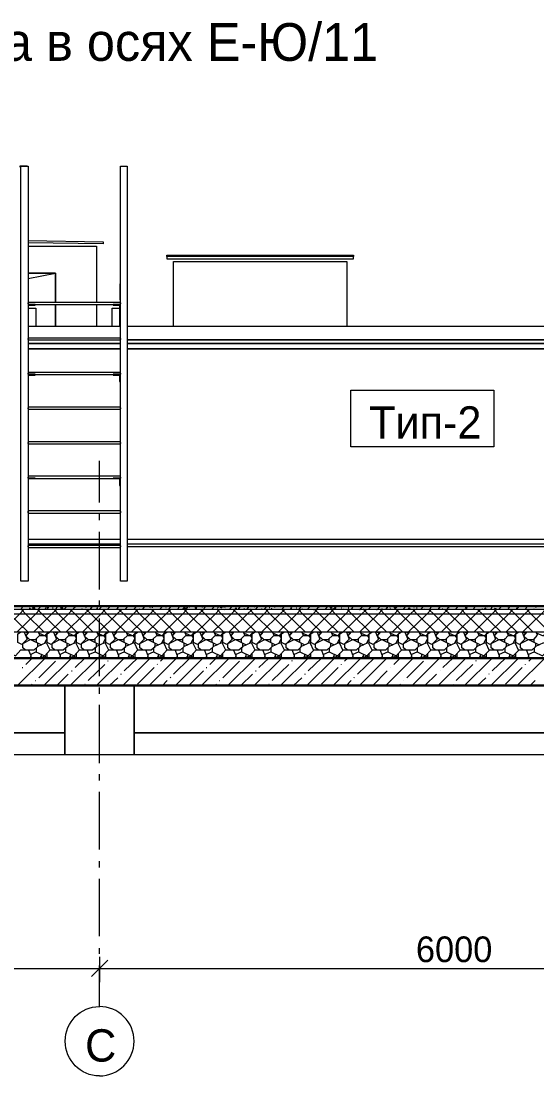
# Model space of a CAD drawing. Header units: millimetres. Extents: x 2294 to 908349, y -83289 to 219220.
# Drawn here: x 887839 to 892460, y 191945 to 201394 of the extents above; entities that cross this region are included whole.
import ezdxf

# ---------------------------------------------------------------- set-up
doc = ezdxf.new("R2010")
doc.units = ezdxf.units.MM
doc.layers.add('PDF _Геометрия', color=7, linetype='Continuous')
doc.layers.add('PDF _Текст', color=7, linetype='Continuous')

msp = doc.modelspace()

# ---------------------------------------------------------------- linework, layer by layer
at = {"layer": 'PDF _Геометрия', "lineweight": 9}
for points in [[(887893.4, 200093.9), (887827.8, 200093.9), (887827.8, 200089.5), (887836.6, 200089.5)], [(902971, 194821.8), (886249.7, 194821.8), (886096.7, 194511.4), (885786.3, 195132.2), (885628.9, 194821.8), (868588.5, 194821.8), (868588.5, 196990.1), (868278.2, 197147.5), (868898.9, 197453.5), (868588.5, 197610.8), (868588.5, 199779.1)], [(887902.2, 199429.4), (888575.4, 199416.3), (888575.4, 199398.8), (887902.2, 199407.6)], [(887902.2, 199377), (888404.9, 199377), (888514.2, 199377), (888514.2, 198874.2)], [(889143.7, 199285.2), (889143.7, 199263.3), (890818, 199263.3), (890818, 199285.2)], [(889143.7, 199276.4), (889143.7, 199263.3), (890818, 199263.3), (890818, 199276.4)], [(889204.9, 198660), (889204.9, 199241.4), (890647.5, 199241.4), (890756.8, 199241.4), (890756.8, 198660)], [(887902.2, 199088.4), (888147, 199136.5)], [(888728.4, 198874.2), (887902.2, 198874.2)], [(887902.2, 198861.1), (887902.2, 198865.5), (887902.2, 198869.9)], [(887902.2, 198856.7), (888728.4, 198856.7)], [(887906.5, 198660), (887906.5, 198821.8), (887972.1, 198821.8), (887972.1, 198660)], [(888514.2, 198856.7), (888514.2, 198660)], [(888654.1, 198660), (888654.1, 198821.8), (888719.6, 198821.8), (888719.6, 198660)], [(888728.4, 198869.9), (888728.4, 198865.5), (888728.4, 198861.1)], [(887902.2, 198660), (888728.4, 198660)], [(888789.6, 198660), (901427.8, 198660)], [(888789.6, 198542), (901427.8, 198542), (901427.8, 198660), (901427.8, 198542)], [(888728.4, 198555.1), (887902.2, 198555.1)], [(887902.2, 198542), (887902.2, 198546.4), (887902.2, 198550.7)], [(887902.2, 198537.6), (888728.4, 198537.6)], [(888728.4, 198550.7), (888728.4, 198546.4), (888728.4, 198542)], [(889204.9, 198537.6), (888789.6, 198537.6), (901344.8, 198537.6), (901344.8, 198507), (888789.6, 198507), (901344.8, 198507), (901344.8, 198458.9), (888789.6, 198458.9), (901366.6, 198458.9), (901366.6, 196854.6), (901366.6, 196806.5)], [(890756.8, 198537.6), (900759, 198537.6)], [(888728.4, 198244.7), (887902.2, 198244.7)], [(887902.2, 198231.6), (887902.2, 198236), (887902.2, 198240.3)], [(888728.4, 198240.3), (888728.4, 198236), (888728.4, 198231.6)], [(887963.4, 198227.2), (888662.8, 198227.2)], [(888728.4, 197934.3), (887902.2, 197934.3)], [(887902.2, 197921.2), (887902.2, 197925.6), (887902.2, 197930)], [(887902.2, 197916.9), (888728.4, 197916.9)], [(888728.4, 197930), (888728.4, 197925.6), (888728.4, 197921.2)], [(888728.4, 197624), (887902.2, 197624)], [(887902.2, 197610.8), (887902.2, 197615.2), (887902.2, 197619.6)], [(887902.2, 197606.5), (888728.4, 197606.5)], [(888728.4, 197619.6), (888728.4, 197615.2), (888728.4, 197610.8)], [(888540.4, 197081.9), (888540.4, 197453.5)], [(888728.4, 197317.9), (887902.2, 197317.9)], [(887902.2, 197300.5), (887902.2, 197304.8), (887902.2, 197309.2)], [(887963.4, 197296.1), (888662.8, 197296.1)], [(888728.4, 197309.2), (888728.4, 197304.8), (888728.4, 197300.5)], [(888728.4, 197007.6), (887902.2, 197007.6)], [(887902.2, 196990.1), (887902.2, 196994.4), (887902.2, 196998.8), (887902.2, 197003.2)], [(888728.4, 197003.2), (888728.4, 196998.8), (888728.4, 196994.4), (888728.4, 196990.1)], [(887902.2, 196985.7), (888728.4, 196985.7)], [(888540.4, 196924.5), (888540.4, 196977)], [(888540.4, 196303.7), (888540.4, 196819.6)], [(887902.2, 196754), (888728.4, 196754)], [(888789.6, 196754), (900741.5, 196754), (900741.5, 196723.4)], [(887902.2, 196710.3), (888728.4, 196710.3)], [(888728.4, 196697.2), (887902.2, 196697.2)], [(887902.2, 196684.1), (887902.2, 196688.4), (887902.2, 196692.8)], [(887902.2, 196679.7), (888728.4, 196679.7)], [(888728.4, 196692.8), (888728.4, 196688.4), (888728.4, 196684.1)], [(888789.6, 196710.3), (900741.5, 196710.3)], [(888789.6, 196688.4), (900741.5, 196688.4)], [(888540.4, 196146.4), (888540.4, 196203.2)], [(888540.4, 195525.6), (888540.4, 196041.4)], [(888230, 195442.5), (888230, 194821.8), (888230, 195018.5), (885843.2, 195018.5), (888230, 195018.5), (888230, 195442.5), (883893.4, 195442.5), (883893.4, 194821.8)], [(888540.4, 195368.2), (888540.4, 195425.1)], [(888540.4, 194747.5), (888540.4, 195267.7)], [(888540.4, 194590.1), (888540.4, 194646.9)], [(888540.4, 193973.7), (888540.4, 194489.5)], [(888540.4, 193811.9), (888540.4, 193868.8)], [(888540.4, 193195.6), (888540.4, 193711.4)], [(888540.4, 193038.2), (888540.4, 193090.6)], [(882415.8, 192981.3), (882345.9, 192907), (888540.4, 192907), (888470.5, 192837.1)], [(888540.4, 193011.9), (888540.4, 192907), (888540.4, 192784.6)], [(888614.7, 192981.3), (888540.4, 192907), (894739.3, 192907), (894665, 192837.1)], [(888540.4, 192561.7), (888540.4, 192933.3)]]:
    msp.add_lwpolyline(points, dxfattribs=at)
for points in [[(887902.2, 196378.1), (887836.6, 196378.1), (887836.6, 200093.9), (887902.2, 200093.9)], [(888789.6, 196378.1), (888728.4, 196378.1), (888728.4, 200093.9), (888789.6, 200093.9)], [(890818, 199285.2), (889143.7, 199285.2), (889143.7, 199298.3), (890818, 199298.3)], [(888147, 199136.5), (887902.2, 199136.5), (888147, 199136.5), (888147, 198874.2)], [(888724, 199040.3), (888724, 198896.1), (888728.4, 198896.1), (888728.4, 199040.3)], [(887902.2, 198856.7), (887902.2, 198791.2), (887906.5, 198791.2), (887906.5, 198848), (887963.4, 198848), (887963.4, 198856.7)], [(888147, 198660), (888147, 198856.7)], [(888728.4, 198856.7), (888662.8, 198856.7), (888662.8, 198848), (888719.6, 198848), (888719.6, 198791.2), (888728.4, 198791.2)], [(887902.2, 198507), (888728.4, 198507)], [(887902.2, 198458.9), (888728.4, 198458.9)], [(887902.2, 198231.6), (887902.2, 198166), (887906.5, 198166), (887906.5, 198222.9), (887963.4, 198222.9), (887963.4, 198231.6)], [(888728.4, 198231.6), (888662.8, 198231.6), (888662.8, 198222.9), (888719.6, 198222.9), (888719.6, 198166), (888728.4, 198166)], [(890791.8, 198087.3), (892072.6, 198087.3), (892072.6, 197580.2), (890791.8, 197580.2)], [(887902.2, 197300.5), (887902.2, 197234.9), (887906.5, 197234.9), (887906.5, 197296.1), (887963.4, 197296.1), (887963.4, 197300.5)], [(888728.4, 197300.5), (888662.8, 197300.5), (888662.8, 197296.1), (888719.6, 197296.1), (888719.6, 197234.9), (888728.4, 197234.9)], [(882459.6, 195687.3), (900759, 195687.3), (900759, 196045.8), (900759, 196211.9), (900759, 196251.3), (900759, 196277.5), (900759, 196281.9), (894774.3, 196181.3), (893213.6, 196155.1), (882459.6, 196155.1), (882459.6, 196150.7), (882459.6, 196124.5), (882459.6, 196080.8), (882459.6, 195919)], [(894428.9, 195018.5), (894428.9, 195442.5), (894428.9, 194821.8), (894428.9, 195018.5), (888850.8, 195018.5), (888850.8, 194821.8), (888850.8, 195442.5), (888850.8, 195018.5)]]:
    msp.add_lwpolyline(points, close=True, dxfattribs=at)
at = {"layer": 'PDF _Геометрия', "lineweight": 20}
msp.add_lwpolyline([(894774.3, 196177), (900759, 196277.5), (894774.3, 196177), (893213.6, 196150.7), (882459.6, 196150.7), (893213.6, 196150.7)], close=True, dxfattribs=at)
for points in [[(900759, 196251.3), (894774.3, 196150.7), (893213.6, 196124.5), (882459.6, 196124.5)], [(900759, 196211.9), (894778.6, 196111.4), (893209.3, 196080.8), (882459.6, 196080.8)], [(900759, 196045.8), (894778.6, 195945.3), (893200.5, 195919), (882459.6, 195919)]]:
    msp.add_lwpolyline(points, dxfattribs=at)
at = {"layer": 'PDF _Геометрия', "color": 250, "lineweight": 9, "true_color": 0x1d1d1d}
for points in [[(887657.4, 195919), (887823.5, 196080.8), (887862.8, 196124.5)], [(887884.7, 195919), (887897.8, 195910.3), (887902.2, 195919), (887736, 196080.8), (887692.3, 196124.5)], [(887801.6, 195919), (887967.7, 196080.8), (888007.1, 196124.5)], [(887832.2, 196124.5), (887858.4, 196150.7)], [(888046.4, 195919), (887880.3, 196080.8), (887841, 196124.5)], [(887910.9, 196124.5), (887924, 196137.6)], [(887950.3, 196137.6), (887954.6, 196137.6)], [(887950.3, 195919), (888112, 196080.8), (888155.7, 196124.5)], [(888195.1, 195919), (888028.9, 196080.8), (887985.2, 196124.5)], [(887989.6, 196124.5), (888015.8, 196150.7)], [(888055.2, 196133.2), (888059.5, 196137.6)], [(888068.3, 196124.5), (888090.1, 196150.7)], [(888129.5, 195919), (888155.7, 195857.8), (888107.6, 195809.8), (888072.7, 195827.2), (888072.7, 195905.9), (888094.5, 195919), (888260.6, 196080.8), (888300, 196124.5), (888326.2, 196150.7)], [(888072.7, 196133.2), (888077, 196133.2)], [(888120.7, 196137.6), (888125.1, 196137.6)], [(888339.3, 195919), (888173.2, 196080.8), (888133.9, 196124.5)], [(888142.6, 196124.5), (888168.8, 196150.7)], [(888151.3, 196146.4), (888151.3, 196150.7)], [(888190.7, 196146.4), (888195.1, 196146.4)], [(888208.2, 196133.2), (888212.5, 196133.2)], [(888221.3, 196124.5), (888247.5, 196150.7)], [(888221.3, 196150.7), (888225.7, 196146.4)], [(888238.8, 195919), (888404.9, 196080.8), (888448.6, 196124.5)], [(888483.6, 195919), (888321.8, 196080.8), (888278.1, 196124.5)], [(888321.8, 196146.4), (888321.8, 196142)], [(888334.9, 196124.5), (888339.3, 196128.9), (888339.3, 196124.5)], [(888383, 196128.9), (888387.4, 196133.2)], [(888387.4, 195919), (888553.5, 196080.8), (888592.9, 196124.5)], [(888400.5, 196146.4), (888404.9, 196150.7)], [(888418, 196142), (888422.4, 196137.6)], [(888632.2, 195919), (888466.1, 196080.8), (888422.4, 196124.5)], [(888431.1, 196124.5), (888431.1, 196124.5)], [(888453, 196124.5), (888466.1, 196128.9), (888461.7, 196124.5)], [(888453, 196124.5), (888453, 196124.5)], [(888457.4, 196124.5), (888479.2, 196150.7)], [(888518.6, 196137.6), (888518.6, 196133.2)], [(888522.9, 196137.6), (888527.3, 196137.6)], [(888531.7, 195919), (888697.8, 196080.8), (888741.5, 196124.5)], [(888536, 196124.5), (888557.9, 196146.4)], [(888536, 196128.9), (888536, 196128.9)], [(888776.5, 195919), (888610.4, 196080.8), (888571, 196124.5)], [(888601.6, 196124.5), (888601.6, 196124.5)], [(888606, 196137.6), (888606, 196137.6)], [(888610.4, 196124.5), (888636.6, 196150.7)], [(888614.7, 196133.2), (888619.1, 196128.9)], [(888680.3, 195919), (888842.1, 196080.8), (888885.8, 196124.5)], [(888689, 196124.5), (888715.3, 196150.7)], [(888706.5, 196142), (888710.9, 196142)], [(888710.9, 196128.9), (888715.3, 196124.5), (888759, 196080.8), (888925.1, 195919)], [(888767.7, 196124.5), (888794, 196150.7)], [(888811.5, 196124.5), (888811.5, 196124.5)], [(888824.6, 195919), (888990.7, 196080.8), (889030, 196124.5)], [(888846.4, 196124.5), (888872.7, 196150.7)], [(889069.4, 195919), (888903.3, 196080.8), (888863.9, 196124.5)], [(888898.9, 196128.9), (888903.3, 196128.9)], [(888925.1, 196124.5), (888947, 196150.7)], [(888968.8, 195919), (889134.9, 196080.8), (889178.7, 196124.5)], [(888990.7, 196137.6), (888995.1, 196142)], [(889003.8, 196124.5), (889003.8, 196124.5)], [(889196.1, 195919), (889209.3, 195910.3), (889213.6, 195919), (889051.9, 196080.8), (889008.2, 196124.5)], [(889016.9, 196137.6), (889016.9, 196142)], [(889016.9, 196124.5), (889021.3, 196124.5)], [(889078.1, 196124.5), (889104.3, 196150.7)], [(889117.5, 195919), (889283.6, 196080.8), (889322.9, 196124.5)], [(889134.9, 196142), (889139.3, 196142)], [(889143.7, 196150.7), (889143.7, 196150.7)], [(889143.7, 196150.7), (889143.7, 196150.7)], [(889362.3, 195919), (889196.1, 196080.8), (889156.8, 196124.5), (889183, 196150.7)], [(889183, 196146.4), (889183, 196146.4)], [(889239.9, 196124.5), (889235.5, 196124.5), (889261.7, 196150.7)], [(889261.7, 195919), (889427.8, 196080.8), (889471.6, 196124.5)], [(889506.5, 195919), (889340.4, 196080.8), (889301.1, 196124.5)], [(889314.2, 196124.5), (889336, 196150.7)], [(889344.8, 196146.4), (889344.8, 196142)], [(889366.6, 196128.9), (889366.6, 196128.9)], [(889392.9, 196124.5), (889414.7, 196150.7)], [(889410.4, 195919), (889576.5, 196080.8), (889615.8, 196124.5)], [(889480.3, 195919), (889454.1, 195888.4), (889489, 195853.5), (889541.5, 195853.5), (889580.8, 195892.8), (889567.7, 195919), (889567.7, 195914.7), (889628.9, 195888.4), (889655.2, 195919), (889489, 196080.8), (889445.3, 196124.5)], [(889462.8, 196142), (889462.8, 196146.4)], [(889475.9, 196133.2), (889493.4, 196150.7)], [(889545.9, 196124.5), (889572.1, 196150.7)], [(889550.2, 196128.9), (889554.6, 196128.9)], [(889554.6, 195919), (889720.7, 196080.8), (889760.1, 196124.5)], [(889594, 196133.2), (889598.3, 196133.2)], [(889799.4, 195919), (889633.3, 196080.8), (889594, 196124.5)], [(889602.7, 196142), (889602.7, 196137.6)], [(889633.3, 196150.7), (889633.3, 196137.6), (889624.6, 196142), (889628.9, 196150.7)], [(889624.6, 196124.5), (889633.3, 196133.2)], [(889646.4, 196146.4), (889650.8, 196146.4)], [(889663.9, 196142), (889668.3, 196146.4)], [(889663.9, 196124.5), (889677, 196128.9), (889672.7, 196124.5)], [(889663.9, 196124.5), (889663.9, 196124.5)], [(889698.9, 195919), (889865, 196080.8), (889908.7, 196124.5)], [(889703.3, 196124.5), (889729.5, 196150.7)], [(889943.7, 195919), (889781.9, 196080.8), (889738.2, 196124.5)], [(889781.9, 196124.5), (889803.8, 196150.7)], [(889834.4, 196133.2), (889838.8, 196133.2)], [(889847.5, 195919), (890013.6, 196080.8), (890053, 196124.5)], [(889860.6, 196124.5), (889882.5, 196150.7)], [(890004.9, 195919), (889978.7, 195888.4), (890013.6, 195853.5), (890066.1, 195853.5), (890105.4, 195892.8), (890092.3, 195919), (889926.2, 196080.8), (889886.9, 196124.5)], [(889891.2, 196124.5), (889895.6, 196128.9), (889895.6, 196124.5)], [(889926.2, 196146.4), (889930.6, 196146.4)], [(889934.9, 196124.5), (889961.2, 196150.7)], [(889965.5, 196146.4), (889965.5, 196146.4)], [(889991.8, 196133.2), (889996.1, 196128.9)], [(889991.8, 195919), (890157.9, 196080.8), (890201.6, 196124.5)], [(890013.6, 196124.5), (890039.9, 196150.7)], [(890236.6, 195919), (890070.5, 196080.8), (890031.1, 196124.5)], [(890061.7, 196142), (890066.1, 196142)], [(890079.2, 196133.2), (890083.6, 196133.2)], [(890092.3, 196124.5), (890096.7, 196128.9)], [(890101.1, 196150.7), (890101.1, 196146.4)], [(890109.8, 196142), (890118.6, 196150.7)], [(890140.4, 195919), (890306.5, 196080.8), (890345.9, 196124.5)], [(890162.3, 196137.6), (890162.3, 196137.6)], [(890171, 196124.5), (890197.2, 196150.7)], [(890385.2, 195919), (890219.1, 196080.8), (890175.4, 196124.5)], [(890197.2, 196146.4), (890197.2, 196146.4)], [(890249.7, 196124.5), (890262.8, 196142)], [(890258.4, 196133.2), (890262.8, 196133.2)], [(890284.7, 195919), (890450.8, 196080.8), (890490.1, 196124.5)], [(890302.2, 196137.6), (890306.5, 196137.6)], [(890350.2, 196150.7), (890324, 196124.5), (890363.4, 196080.8), (890529.5, 195919), (890503.3, 195888.4), (890538.2, 195853.5), (890590.7, 195853.5), (890630, 195892.8), (890616.9, 195919), (890616.9, 195914.7), (890678.1, 195888.4), (890704.3, 195919)], [(890354.6, 196128.9), (890359, 196128.9)], [(890398.3, 196150.7), (890398.3, 196150.7)], [(890402.7, 196124.5), (890428.9, 196150.7)], [(890433.3, 195919), (890595.1, 196080.8), (890638.8, 196124.5), (890660.6, 196150.7)], [(890455.2, 196124.5), (890459.5, 196124.5)], [(890678.1, 195919), (890512, 196080.8), (890468.3, 196124.5)], [(890481.4, 196124.5), (890507.6, 196150.7)], [(890512, 196146.4), (890516.4, 196146.4)], [(890560.1, 196124.5), (890586.3, 196150.7)], [(890577.6, 195919), (890743.7, 196080.8), (890783, 196124.5)], [(890612.5, 196142), (890616.9, 196142)], [(890612.5, 196137.6), (890612.5, 196137.6)], [(890822.4, 195919), (890656.3, 196080.8), (890616.9, 196124.5)], [(890625.7, 196133.2), (890630, 196128.9)], [(890656.3, 196142), (890660.6, 196142)], [(890678.1, 196124.5), (890682.5, 196128.9)], [(890708.7, 196137.6), (890713.1, 196137.6)], [(890721.8, 195919), (890887.9, 196080.8), (890931.7, 196124.5)], [(890726.2, 196133.2), (890726.2, 196133.2)], [(890739.3, 196146.4), (890739.3, 196150.7)], [(890791.8, 195919), (890765.5, 195888.4), (890800.5, 195853.5), (890853, 195853.5), (890892.3, 195892.8), (890879.2, 195919), (890879.2, 195914.7), (890940.4, 195888.4), (890971, 195919), (890966.6, 195919), (890800.5, 196080.8), (890761.2, 196124.5)], [(890769.9, 196137.6), (890774.3, 196137.6)], [(890791.8, 196124.5), (890818, 196150.7)], [(890809.3, 196133.2), (890809.3, 196133.2)], [(890883.6, 196124.5), (890883.6, 196128.9), (890870.5, 196124.5), (890896.7, 196146.4)], [(890870.5, 196124.5), (890874.8, 196124.5)], [(890870.5, 195919), (891036.6, 196080.8), (891075.9, 196124.5)], [(890883.6, 196128.9), (890887.9, 196128.9)], [(890905.4, 196128.9), (890909.8, 196128.9)], [(891115.3, 195919), (890949.2, 196080.8), (890905.4, 196124.5)], [(890949.2, 196124.5), (890975.4, 196150.7)], [(891220.2, 196124.5), (891180.8, 196080.8), (891014.7, 195919), (891041, 195857.8), (890992.9, 195809.8), (890957.9, 195827.2), (890957.9, 195905.9), (890979.8, 195919)], [(890992.9, 196146.4), (890992.9, 196146.4)], [(891006, 196124.5), (891006, 196124.5)], [(891023.5, 196124.5), (891027.8, 196124.5), (891054.1, 196150.7)], [(891259.5, 195919), (891093.4, 196080.8), (891054.1, 196124.5)], [(891071.6, 196128.9), (891075.9, 196133.2)], [(891106.5, 196124.5), (891128.4, 196150.7)], [(891141.5, 196142), (891145.9, 196142)], [(891145.9, 196128.9), (891150.2, 196128.9)], [(891163.4, 195919), (891325.1, 196080.8), (891368.8, 196124.5)], [(891185.2, 196128.9), (891207.1, 196150.7)], [(891408.2, 195919), (891242, 196080.8), (891198.3, 196124.5)], [(891242, 196142), (891242, 196142)], [(891259.5, 196124.5), (891285.8, 196150.7)], [(891307.6, 195919), (891473.7, 196080.8), (891513.1, 196124.5)], [(891338.2, 196124.5), (891342.6, 196128.9)], [(891552.4, 195919), (891386.3, 196080.8), (891347, 196124.5)], [(891355.7, 196142), (891360.1, 196142)], [(891381.9, 196137.6), (891386.3, 196137.6)], [(891416.9, 196124.5), (891443.1, 196150.7)], [(891447.5, 196124.5), (891451.9, 196128.9), (891451.9, 196124.5)], [(891451.9, 195919), (891618, 196080.8), (891661.7, 196124.5)], [(891696.7, 195919), (891534.9, 196080.8), (891491.2, 196124.5)], [(891495.6, 196124.5), (891517.5, 196150.7)], [(891556.8, 196128.9), (891556.8, 196128.9)], [(891574.3, 196124.5), (891596.1, 196150.7)], [(891600.5, 195919), (891766.6, 196080.8), (891806, 196124.5)], [(891613.6, 196128.9), (891618, 196133.2)], [(891845.3, 195919), (891679.2, 196080.8), (891635.5, 196124.5)], [(891648.6, 196124.5), (891674.8, 196150.7)], [(891670.5, 196142), (891674.8, 196142)], [(891709.8, 196146.4), (891709.8, 196146.4)], [(891727.3, 196124.5), (891753.5, 196150.7)], [(891744.8, 195919), (891910.9, 196080.8), (891954.6, 196124.5)], [(891989.6, 195919), (891823.5, 196080.8), (891784.1, 196124.5)], [(891819.1, 196133.2), (891832.2, 196150.7)], [(891884.7, 196124.5), (891910.9, 196150.7)], [(891893.4, 195919), (892055.2, 196080.8), (892098.9, 196124.5)], [(892138.2, 195919), (891972.1, 196080.8), (891928.4, 196124.5)], [(891963.4, 196124.5), (891972.1, 196133.2)], [(891985.2, 196146.4), (891985.2, 196150.7)], [(891985.2, 196124.5), (891998.3, 196137.6), (891998.3, 196124.5)], [(891985.2, 196124.5), (891985.2, 196124.5)], [(892020.2, 196137.6), (892020.2, 196137.6)], [(892037.7, 195919), (892203.8, 196080.8), (892243.1, 196124.5)], [(892042, 196124.5), (892063.9, 196150.7)], [(892103.2, 195919), (892077, 195888.4), (892112, 195853.5), (892168.8, 195853.5), (892203.8, 195892.8), (892190.7, 195919), (892190.7, 195914.7), (892251.9, 195888.4), (892282.5, 195919), (892116.4, 196080.8), (892077, 196124.5)], [(892081.4, 196133.2), (892085.8, 196137.6)], [(892085.8, 196124.5), (892081.4, 196124.5), (892094.5, 196133.2), (892094.5, 196124.5)], [(892085.8, 196133.2), (892090.1, 196133.2)], [(892116.4, 196124.5), (892142.6, 196150.7)], [(892133.8, 196137.6), (892133.8, 196137.6)], [(892177.6, 196146.4), (892177.6, 196150.7)], [(892181.9, 195919), (892348.1, 196080.8), (892391.8, 196124.5)], [(892195, 196124.5), (892221.3, 196150.7)], [(892199.4, 196146.4), (892203.8, 196146.4)], [(892426.7, 195919), (892265, 196080.8), (892221.3, 196124.5)], [(892273.7, 196124.5), (892300, 196150.7)], [(892278.1, 196137.6), (892278.1, 196133.2)], [(892330.6, 195919), (892496.7, 196080.8), (892536, 196124.5)], [(892352.4, 196124.5), (892374.3, 196150.7)], [(892575.4, 195919), (892409.3, 196080.8), (892369.9, 196124.5)], [(892431.1, 196128.9), (892435.5, 196128.9)], [(892448.6, 196142), (892453, 196150.7)], [(892457.3, 196124.5), (892457.3, 196124.5)], [(887867.2, 195919), (887893.4, 195857.8), (887845.3, 195809.8), (887810.4, 195827.2), (887810.4, 195905.9), (887832.2, 195919)], [(887906.5, 195919), (887880.3, 195888.4), (887915.3, 195853.5), (887967.7, 195853.5), (888007.1, 195892.8), (887994, 195919), (887994, 195914.7), (888055.2, 195888.4), (888081.4, 195919)], [(888050.8, 195822.9), (888072.7, 195866.6), (888059.5, 195888.4), (888002.7, 195888.4)], [(888081.4, 195919), (888081.4, 195919)], [(888168.8, 195919), (888142.6, 195888.4), (888177.6, 195853.5), (888230, 195853.5), (888269.4, 195892.8), (888256.3, 195919), (888256.3, 195914.7), (888317.5, 195888.4), (888343.7, 195919)], [(888147, 195919), (888160.1, 195910.3), (888164.5, 195919)], [(888313.1, 195822.9), (888334.9, 195866.6), (888321.8, 195888.4), (888265, 195888.4)], [(888391.8, 195919), (888418, 195857.8), (888369.9, 195809.8), (888334.9, 195827.2), (888334.9, 195905.9), (888356.8, 195919)], [(888343.7, 195919), (888343.7, 195919)], [(888431.1, 195919), (888404.9, 195888.4), (888439.9, 195853.5), (888492.3, 195853.5), (888531.7, 195892.8), (888518.6, 195919), (888518.6, 195914.7), (888579.8, 195888.4), (888606, 195919)], [(888409.3, 195919), (888422.4, 195910.3), (888426.8, 195919)], [(888575.4, 195822.9), (888597.2, 195866.6), (888584.1, 195888.4), (888527.3, 195888.4)], [(888654.1, 195919), (888680.3, 195857.8), (888632.2, 195809.8), (888597.2, 195827.2), (888597.2, 195905.9), (888619.1, 195919)], [(888606, 195919), (888606, 195919)], [(888693.4, 195919), (888667.2, 195888.4), (888702.2, 195853.5), (888754.6, 195853.5), (888794, 195892.8), (888780.8, 195919), (888780.8, 195914.7), (888842.1, 195888.4), (888868.3, 195919)], [(888671.6, 195919), (888684.7, 195910.3), (888689, 195919)], [(888837.7, 195822.9), (888859.5, 195866.6), (888846.4, 195888.4), (888789.6, 195888.4)], [(888916.4, 195919), (888942.6, 195857.8), (888894.5, 195809.8), (888859.5, 195827.2), (888859.5, 195905.9), (888881.4, 195919)], [(888868.3, 195919), (888868.3, 195919)], [(888955.7, 195919), (888929.5, 195888.4), (888964.5, 195853.5), (889016.9, 195853.5), (889056.3, 195892.8), (889043.1, 195919), (889043.1, 195914.7), (889104.3, 195888.4), (889130.6, 195919)], [(888933.9, 195919), (888947, 195910.3), (888951.3, 195919)], [(889100, 195822.9), (889121.8, 195866.6), (889108.7, 195888.4), (889051.9, 195888.4)], [(889178.7, 195919), (889204.9, 195857.8), (889156.8, 195809.8), (889121.8, 195827.2), (889121.8, 195905.9), (889143.7, 195919)], [(889130.6, 195919), (889130.6, 195919)], [(889218, 195919), (889191.8, 195888.4), (889226.8, 195853.5), (889279.2, 195853.5), (889318.6, 195892.8), (889305.4, 195919), (889305.4, 195914.7), (889366.6, 195888.4), (889392.9, 195919)], [(889362.3, 195822.9), (889384.1, 195866.6), (889371, 195888.4), (889314.2, 195888.4)], [(889441, 195919), (889467.2, 195857.8), (889419.1, 195809.8), (889384.1, 195827.2), (889384.1, 195905.9), (889406, 195919)], [(889392.9, 195919), (889392.9, 195919)], [(889458.4, 195919), (889471.6, 195910.3), (889475.9, 195919)], [(889624.6, 195822.9), (889646.4, 195866.6), (889633.3, 195888.4), (889576.5, 195888.4)], [(889703.3, 195919), (889729.5, 195857.8), (889681.4, 195809.8), (889646.4, 195827.2), (889646.4, 195905.9), (889668.3, 195919)], [(889655.2, 195919), (889655.2, 195919)], [(889742.6, 195919), (889716.4, 195888.4), (889751.3, 195853.5), (889803.8, 195853.5), (889843.1, 195892.8), (889830, 195919), (889830, 195914.7), (889891.2, 195888.4), (889917.5, 195919)], [(889720.7, 195919), (889733.9, 195910.3), (889738.2, 195919)], [(889886.9, 195822.9), (889908.7, 195866.6), (889895.6, 195888.4), (889838.8, 195888.4)], [(889965.5, 195919), (889991.8, 195857.8), (889943.7, 195809.8), (889908.7, 195827.2), (889908.7, 195905.9), (889930.6, 195919)], [(889917.5, 195919), (889917.5, 195919)], [(889983, 195919), (889996.1, 195910.3), (890000.5, 195919)], [(890092.3, 195919), (890092.3, 195914.7), (890153.5, 195888.4), (890179.8, 195919)], [(890149.2, 195822.9), (890171, 195866.6), (890157.9, 195888.4), (890101.1, 195888.4)], [(890227.8, 195919), (890254.1, 195857.8), (890206, 195809.8), (890171, 195827.2), (890171, 195905.9), (890192.9, 195919)], [(890179.8, 195919), (890179.8, 195919)], [(890267.2, 195919), (890241, 195888.4), (890275.9, 195853.5), (890328.4, 195853.5), (890367.7, 195892.8), (890354.6, 195919), (890354.6, 195914.7), (890415.8, 195888.4), (890442, 195919)], [(890245.3, 195919), (890258.4, 195910.3), (890262.8, 195919)], [(890411.4, 195822.9), (890433.3, 195866.6), (890420.2, 195888.4), (890363.4, 195888.4)], [(890490.1, 195919), (890516.4, 195857.8), (890468.3, 195809.8), (890433.3, 195827.2), (890433.3, 195905.9), (890455.2, 195919)], [(890442, 195919), (890442, 195919)], [(890507.6, 195919), (890520.7, 195910.3), (890525.1, 195919)], [(890673.7, 195822.9), (890695.6, 195866.6), (890682.5, 195888.4), (890625.7, 195888.4)], [(890752.4, 195919), (890778.7, 195857.8), (890730.6, 195809.8), (890695.6, 195827.2), (890695.6, 195905.9), (890717.5, 195919)], [(890704.3, 195919), (890704.3, 195919)], [(890769.9, 195919), (890783, 195910.3), (890787.4, 195919)], [(890936, 195822.9), (890957.9, 195866.6), (890944.8, 195888.4), (890887.9, 195888.4)], [(891054.1, 195919), (891027.8, 195888.4), (891062.8, 195853.5), (891115.3, 195853.5), (891154.6, 195892.8), (891141.5, 195919), (891141.5, 195914.7), (891202.7, 195888.4), (891233.3, 195919), (891228.9, 195919)], [(891032.2, 195919), (891045.3, 195910.3), (891049.7, 195919)], [(891198.3, 195822.9), (891220.2, 195866.6), (891207.1, 195888.4), (891150.2, 195888.4)], [(891277, 195919), (891303.2, 195857.8), (891255.2, 195809.8), (891220.2, 195827.2), (891220.2, 195905.9), (891242, 195919)], [(891316.4, 195919), (891290.1, 195888.4), (891325.1, 195853.5), (891377.6, 195853.5), (891416.9, 195892.8), (891403.8, 195919), (891403.8, 195914.7), (891465, 195888.4), (891495.6, 195919), (891491.2, 195919)], [(891294.5, 195919), (891307.6, 195910.3), (891312, 195919)], [(891460.6, 195822.9), (891482.5, 195866.6), (891469.4, 195888.4), (891412.5, 195888.4)], [(891539.3, 195919), (891565.5, 195857.8), (891517.5, 195809.8), (891482.5, 195827.2), (891482.5, 195905.9), (891504.3, 195919)], [(891578.7, 195919), (891552.4, 195888.4), (891587.4, 195853.5), (891639.9, 195853.5), (891679.2, 195892.8), (891666.1, 195919), (891666.1, 195914.7), (891727.3, 195888.4), (891757.9, 195919), (891753.5, 195919)], [(891556.8, 195919), (891569.9, 195910.3), (891574.3, 195919)], [(891722.9, 195822.9), (891744.8, 195866.6), (891731.7, 195888.4), (891674.8, 195888.4)], [(891801.6, 195919), (891827.8, 195857.8), (891779.7, 195809.8), (891744.8, 195827.2), (891744.8, 195905.9), (891766.6, 195919)], [(891841, 195919), (891814.7, 195888.4), (891849.7, 195853.5), (891902.2, 195853.5), (891941.5, 195892.8), (891928.4, 195919), (891928.4, 195914.7), (891989.6, 195888.4), (892020.2, 195919), (892015.8, 195919)], [(891819.1, 195919), (891832.2, 195910.3), (891836.6, 195919)], [(891985.2, 195822.9), (892007.1, 195866.6), (891994, 195888.4), (891937.1, 195888.4)], [(892063.9, 195919), (892090.1, 195857.8), (892042, 195809.8), (892007.1, 195827.2), (892007.1, 195905.9), (892028.9, 195919)], [(892081.4, 195919), (892094.5, 195910.3), (892098.9, 195919)], [(892247.5, 195822.9), (892269.4, 195866.6), (892256.3, 195888.4), (892199.4, 195888.4)], [(892326.2, 195919), (892352.4, 195857.8), (892304.3, 195809.8), (892269.4, 195827.2), (892269.4, 195905.9), (892291.2, 195919)], [(892282.5, 195919), (892282.5, 195919)], [(892365.5, 195919), (892339.3, 195888.4), (892374.3, 195853.5), (892431.1, 195853.5), (892466.1, 195892.8), (892453, 195919), (892453, 195914.7), (892514.2, 195888.4), (892544.8, 195919)], [(892343.7, 195919), (892356.8, 195910.3), (892361.2, 195919)], [(887670.5, 195687.3), (887666.1, 195691.7), (887666.1, 195722.3), (887709.8, 195744.2), (887788.5, 195709.2), (887836.6, 195761.7), (887954.6, 195761.7), (887989.6, 195792.3), (887989.6, 195822.9)], [(887875.9, 195761.7), (887854.1, 195779.2), (887854.1, 195818.5), (887924, 195853.5), (888020.2, 195805.4)], [(887932.8, 195687.3), (887928.4, 195691.7), (887928.4, 195722.3), (887972.1, 195744.2), (888050.8, 195709.2), (888098.9, 195761.7), (888216.9, 195761.7), (888251.9, 195792.3), (888251.9, 195822.9)], [(887976.5, 195827.2), (887976.5, 195862.2)], [(887976.5, 195744.2), (887976.5, 195779.2)], [(887985.2, 195792.3), (888063.9, 195827.2), (888098.9, 195757.3)], [(888138.2, 195761.7), (888116.4, 195779.2), (888116.4, 195818.5), (888186.3, 195853.5), (888282.5, 195805.4)], [(888195.1, 195687.3), (888190.7, 195691.7), (888190.7, 195722.3), (888234.4, 195744.2), (888313.1, 195709.2), (888361.2, 195761.7), (888479.2, 195761.7), (888514.2, 195792.3), (888514.2, 195822.9)], [(888238.8, 195827.2), (888238.8, 195862.2)], [(888238.8, 195744.2), (888238.8, 195779.2)], [(888247.5, 195792.3), (888326.2, 195827.2), (888361.2, 195757.3)], [(888400.5, 195761.7), (888378.7, 195779.2), (888378.7, 195818.5), (888448.6, 195853.5), (888544.8, 195805.4)], [(888501.1, 195827.2), (888501.1, 195862.2)], [(888501.1, 195779.2), (888501.1, 195744.2), (888575.4, 195709.2), (888623.5, 195761.7), (888741.5, 195761.7), (888776.5, 195792.3), (888776.5, 195822.9)], [(888509.8, 195792.3), (888588.5, 195827.2), (888623.5, 195757.3)], [(888662.8, 195761.7), (888641, 195779.2), (888641, 195818.5), (888710.9, 195853.5), (888807.1, 195805.4)], [(888763.4, 195827.2), (888763.4, 195862.2)], [(888763.4, 195779.2), (888763.4, 195744.2), (888837.7, 195709.2), (888885.8, 195761.7), (889003.8, 195761.7), (889038.8, 195792.3), (889038.8, 195822.9)], [(888772.1, 195792.3), (888850.8, 195827.2), (888885.8, 195757.3)], [(888925.1, 195761.7), (888903.3, 195779.2), (888903.3, 195818.5), (888973.2, 195853.5), (889069.4, 195805.4)], [(889025.7, 195827.2), (889025.7, 195862.2)], [(889025.7, 195779.2), (889025.7, 195744.2), (889100, 195709.2), (889148.1, 195761.7), (889266.1, 195761.7), (889301.1, 195792.3), (889301.1, 195822.9)], [(889034.4, 195792.3), (889113.1, 195827.2), (889148.1, 195757.3)], [(889187.4, 195761.7), (889165.5, 195779.2), (889165.5, 195818.5), (889235.5, 195853.5), (889331.7, 195805.4)], [(889288, 195827.2), (889288, 195862.2)], [(889288, 195779.2), (889288, 195744.2), (889362.3, 195709.2), (889410.4, 195761.7), (889528.4, 195761.7), (889563.4, 195792.3), (889563.4, 195822.9)], [(889296.7, 195792.3), (889375.4, 195827.2), (889410.4, 195757.3)], [(889449.7, 195761.7), (889427.8, 195779.2), (889427.8, 195818.5), (889497.8, 195853.5), (889594, 195805.4)], [(889550.2, 195827.2), (889550.2, 195862.2)], [(889550.2, 195779.2), (889550.2, 195744.2), (889624.6, 195709.2), (889672.7, 195761.7), (889790.7, 195761.7), (889825.7, 195792.3), (889825.7, 195822.9)], [(889559, 195792.3), (889637.7, 195827.2), (889672.7, 195757.3)], [(889712, 195761.7), (889690.1, 195779.2), (889690.1, 195818.5), (889760.1, 195853.5), (889856.3, 195805.4)], [(889812.5, 195827.2), (889812.5, 195862.2)], [(889812.5, 195779.2), (889812.5, 195744.2), (889886.9, 195709.2), (889934.9, 195761.7), (890057.3, 195761.7), (890088, 195792.3), (890088, 195822.9)], [(889821.3, 195792.3), (889900, 195827.2), (889934.9, 195757.3)], [(889974.3, 195761.7), (889952.4, 195779.2), (889952.4, 195818.5), (890022.4, 195853.5), (890118.6, 195805.4)], [(890074.8, 195827.2), (890074.8, 195862.2)], [(890074.8, 195779.2), (890074.8, 195744.2), (890149.2, 195709.2), (890201.6, 195761.7), (890319.6, 195761.7), (890350.2, 195792.3), (890350.2, 195822.9)], [(890083.6, 195792.3), (890162.3, 195827.2), (890197.2, 195757.3)], [(890236.6, 195761.7), (890214.7, 195779.2), (890214.7, 195818.5), (890284.7, 195853.5), (890380.8, 195805.4)], [(890337.1, 195827.2), (890337.1, 195862.2)], [(890337.1, 195779.2), (890337.1, 195744.2), (890411.4, 195709.2), (890463.9, 195761.7), (890581.9, 195761.7), (890612.5, 195792.3), (890612.5, 195822.9)], [(890345.9, 195792.3), (890424.6, 195827.2), (890459.5, 195757.3)], [(890498.9, 195761.7), (890477, 195779.2), (890477, 195818.5), (890547, 195853.5), (890643.1, 195805.4)], [(890599.4, 195827.2), (890599.4, 195862.2)], [(890599.4, 195779.2), (890599.4, 195744.2), (890673.7, 195709.2), (890726.2, 195761.7), (890844.2, 195761.7), (890874.8, 195792.3), (890874.8, 195822.9)], [(890608.2, 195792.3), (890686.9, 195827.2), (890721.8, 195757.3)], [(890761.2, 195761.7), (890739.3, 195779.2), (890739.3, 195818.5), (890809.3, 195853.5), (890905.4, 195805.4)], [(890861.7, 195827.2), (890861.7, 195862.2)], [(890861.7, 195779.2), (890861.7, 195744.2), (890936, 195709.2), (890988.5, 195761.7), (891106.5, 195761.7), (891137.1, 195792.3), (891137.1, 195822.9)], [(890870.5, 195792.3), (890949.2, 195827.2), (890984.1, 195757.3)], [(891023.5, 195761.7), (891001.6, 195779.2), (891001.6, 195818.5), (891071.6, 195853.5), (891167.7, 195805.4)], [(891124, 195827.2), (891124, 195862.2)], [(891124, 195779.2), (891124, 195744.2), (891198.3, 195709.2), (891250.8, 195761.7), (891368.8, 195761.7), (891399.4, 195792.3), (891399.4, 195822.9)], [(891132.8, 195792.3), (891211.4, 195827.2), (891246.4, 195757.3)], [(891285.8, 195761.7), (891263.9, 195779.2), (891263.9, 195818.5), (891333.8, 195853.5), (891430, 195805.4)], [(891386.3, 195827.2), (891386.3, 195862.2)], [(891386.3, 195779.2), (891386.3, 195744.2), (891460.6, 195709.2), (891513.1, 195761.7), (891631.1, 195761.7), (891661.7, 195792.3), (891661.7, 195822.9)], [(891395.1, 195792.3), (891473.7, 195827.2), (891508.7, 195757.3)], [(891548.1, 195761.7), (891526.2, 195779.2), (891526.2, 195818.5), (891596.1, 195853.5), (891692.3, 195805.4)], [(891648.6, 195827.2), (891648.6, 195862.2)], [(891648.6, 195779.2), (891648.6, 195744.2), (891722.9, 195709.2), (891775.4, 195761.7), (891893.4, 195761.7), (891924, 195792.3), (891924, 195822.9)], [(891657.3, 195792.3), (891736, 195827.2), (891771, 195757.3)], [(891810.4, 195761.7), (891788.5, 195779.2), (891788.5, 195818.5), (891858.4, 195853.5), (891954.6, 195805.4)], [(891910.9, 195827.2), (891910.9, 195862.2)], [(891910.9, 195779.2), (891910.9, 195744.2), (891985.2, 195709.2), (892037.7, 195761.7), (892155.7, 195761.7), (892186.3, 195792.3), (892186.3, 195822.9)], [(891919.6, 195792.3), (891998.3, 195827.2), (892033.3, 195757.3)], [(892072.6, 195761.7), (892050.8, 195779.2), (892050.8, 195818.5), (892120.7, 195853.5), (892216.9, 195805.4)], [(892173.2, 195827.2), (892173.2, 195862.2)], [(892173.2, 195779.2), (892173.2, 195744.2), (892247.5, 195709.2), (892300, 195761.7), (892418, 195761.7), (892448.6, 195792.3), (892448.6, 195822.9)], [(892181.9, 195792.3), (892260.6, 195827.2), (892295.6, 195757.3)], [(892334.9, 195761.7), (892313.1, 195779.2), (892313.1, 195818.5), (892383, 195853.5), (892479.2, 195805.4)], [(892435.5, 195827.2), (892435.5, 195862.2)], [(892435.5, 195779.2), (892435.5, 195744.2), (892509.8, 195709.2), (892562.3, 195761.7), (892680.3, 195761.7), (892710.9, 195792.3), (892710.9, 195822.9)], [(892444.2, 195792.3), (892522.9, 195827.2), (892557.9, 195757.3)], [(887806, 195442.5), (888055.2, 195687.3)], [(887880.3, 195630.5), (887937.1, 195687.3)], [(887919.6, 195687.3), (887928.4, 195709.2), (887906.5, 195761.7)], [(888007.1, 195687.3), (888020.2, 195704.8), (888020.2, 195722.3)], [(888063.9, 195687.3), (888055.2, 195709.2), (888011.5, 195687.3)], [(888042.1, 195442.5), (888291.2, 195687.3)], [(888077, 195687.3), (888072.7, 195691.7), (888072.7, 195731.1)], [(888181.9, 195687.3), (888190.7, 195709.2), (888168.8, 195761.7)], [(888269.4, 195687.3), (888282.5, 195704.8), (888282.5, 195722.3)], [(888326.2, 195687.3), (888317.5, 195709.2), (888273.7, 195687.3)], [(888278.1, 195442.5), (888527.3, 195687.3)], [(888321.8, 195604.3), (888409.3, 195687.3)], [(888339.3, 195687.3), (888334.9, 195691.7), (888334.9, 195731.1)], [(888444.2, 195687.3), (888453, 195709.2), (888431.1, 195761.7)], [(888457.4, 195687.3), (888453, 195691.7), (888453, 195722.3), (888501.1, 195744.2)], [(888514.2, 195442.5), (888763.4, 195687.3)], [(888531.7, 195687.3), (888544.8, 195704.8), (888544.8, 195722.3)], [(888588.5, 195687.3), (888579.8, 195709.2), (888536, 195687.3)], [(888601.6, 195687.3), (888597.2, 195691.7), (888597.2, 195731.1)], [(888706.5, 195687.3), (888715.3, 195709.2), (888693.4, 195761.7)], [(888719.6, 195687.3), (888715.3, 195691.7), (888715.3, 195722.3), (888763.4, 195744.2)], [(888750.2, 195442.5), (888995.1, 195687.3)], [(888763.4, 195573.7), (888881.4, 195687.3)], [(888794, 195687.3), (888807.1, 195704.8), (888807.1, 195722.3)], [(888850.8, 195687.3), (888842.1, 195709.2), (888798.3, 195687.3)], [(888863.9, 195687.3), (888859.5, 195691.7), (888859.5, 195731.1)], [(888968.8, 195687.3), (888977.6, 195709.2), (888955.7, 195761.7)], [(888981.9, 195687.3), (888977.6, 195691.7), (888977.6, 195722.3), (889025.7, 195744.2)], [(888986.3, 195442.5), (889231.1, 195687.3), (889239.9, 195709.2), (889218, 195761.7)], [(889056.3, 195687.3), (889069.4, 195704.8), (889069.4, 195722.3)], [(889117.5, 195687.3), (889104.3, 195709.2), (889060.6, 195687.3)], [(889086.9, 195661.1), (889113.1, 195687.3)], [(889126.2, 195687.3), (889121.8, 195691.7), (889121.8, 195731.1)], [(889204.9, 195543.1), (889349.2, 195687.3)], [(889222.4, 195442.5), (889467.2, 195687.3)], [(889244.2, 195687.3), (889239.9, 195691.7), (889239.9, 195722.3), (889288, 195744.2)], [(889318.6, 195687.3), (889331.7, 195704.8), (889331.7, 195722.3)], [(889379.8, 195687.3), (889366.6, 195709.2), (889322.9, 195687.3)], [(889388.5, 195687.3), (889384.1, 195691.7), (889384.1, 195731.1)], [(889454.1, 195442.5), (889703.3, 195687.3)], [(889493.4, 195687.3), (889502.2, 195709.2), (889480.3, 195761.7)], [(889506.5, 195687.3), (889502.2, 195691.7), (889502.2, 195722.3), (889550.2, 195744.2)], [(889528.4, 195630.5), (889585.2, 195687.3), (889628.9, 195709.2), (889642.1, 195687.3)], [(889580.8, 195687.3), (889594, 195704.8), (889594, 195722.3)], [(889650.8, 195687.3), (889646.4, 195691.7), (889646.4, 195731.1)], [(889690.1, 195442.5), (889939.3, 195687.3)], [(889755.7, 195687.3), (889764.5, 195709.2), (889742.6, 195761.7)], [(889768.8, 195687.3), (889764.5, 195691.7), (889764.5, 195722.3), (889812.5, 195744.2)], [(889843.1, 195687.3), (889856.3, 195704.8), (889856.3, 195722.3)], [(889904.3, 195687.3), (889891.2, 195709.2), (889847.5, 195687.3)], [(889913.1, 195687.3), (889908.7, 195691.7), (889908.7, 195731.1)], [(889926.2, 195442.5), (890175.4, 195687.3), (890171, 195691.7), (890171, 195731.1)], [(889969.9, 195604.3), (890057.3, 195687.3)], [(890018, 195687.3), (890026.7, 195709.2), (890004.9, 195761.7)], [(890031.1, 195687.3), (890026.7, 195691.7), (890026.7, 195722.3), (890074.8, 195744.2)], [(890105.4, 195687.3), (890118.6, 195704.8), (890118.6, 195722.3)], [(890166.6, 195687.3), (890153.5, 195709.2), (890109.8, 195687.3)], [(890162.3, 195442.5), (890411.4, 195687.3)], [(890280.3, 195687.3), (890289, 195709.2), (890267.2, 195761.7)], [(890293.4, 195687.3), (890289, 195691.7), (890289, 195722.3), (890337.1, 195744.2)], [(890367.7, 195687.3), (890380.8, 195704.8), (890380.8, 195722.3)], [(890428.9, 195687.3), (890415.8, 195709.2), (890372.1, 195687.3)], [(890398.3, 195442.5), (890647.5, 195687.3)], [(890411.4, 195573.7), (890529.5, 195687.3)], [(890437.7, 195687.3), (890433.3, 195691.7), (890433.3, 195731.1)], [(890542.6, 195687.3), (890551.3, 195709.2), (890529.5, 195761.7)], [(890555.7, 195687.3), (890551.3, 195691.7), (890551.3, 195722.3), (890599.4, 195744.2)], [(890630, 195687.3), (890643.1, 195704.8), (890643.1, 195722.3)], [(890691.2, 195687.3), (890678.1, 195709.2), (890634.4, 195687.3)], [(890634.4, 195442.5), (890883.6, 195687.3)], [(890700, 195687.3), (890695.6, 195691.7), (890695.6, 195731.1)], [(890734.9, 195661.1), (890765.5, 195687.3)], [(890804.9, 195687.3), (890813.6, 195709.2), (890791.8, 195761.7)], [(890818, 195687.3), (890813.6, 195691.7), (890813.6, 195722.3), (890861.7, 195744.2)], [(890853, 195543.1), (891001.6, 195687.3)], [(890870.5, 195442.5), (891115.3, 195687.3)], [(890892.3, 195687.3), (890905.4, 195704.8), (890905.4, 195722.3)], [(890953.5, 195687.3), (890940.4, 195709.2), (890896.7, 195687.3)], [(890962.3, 195687.3), (890957.9, 195691.7), (890957.9, 195731.1)], [(891067.2, 195687.3), (891075.9, 195709.2), (891054.1, 195761.7)], [(891080.3, 195687.3), (891075.9, 195691.7), (891075.9, 195722.3), (891124, 195744.2)], [(891106.5, 195442.5), (891351.3, 195687.3)], [(891154.6, 195687.3), (891167.7, 195704.8), (891167.7, 195722.3)], [(891215.8, 195687.3), (891202.7, 195709.2), (891159, 195687.3)], [(891176.5, 195630.5), (891233.3, 195687.3)], [(891224.6, 195687.3), (891220.2, 195691.7), (891220.2, 195731.1)], [(891329.5, 195687.3), (891338.2, 195709.2), (891316.4, 195761.7)], [(891342.6, 195687.3), (891338.2, 195691.7), (891338.2, 195722.3), (891386.3, 195744.2)], [(891342.6, 195442.5), (891587.4, 195687.3)], [(891416.9, 195687.3), (891430, 195704.8), (891430, 195722.3)], [(891478.1, 195687.3), (891465, 195709.2), (891421.3, 195687.3)], [(891491.2, 195687.3), (891482.5, 195691.7), (891482.5, 195731.1)], [(891574.3, 195442.5), (891823.5, 195687.3)], [(891591.8, 195687.3), (891600.5, 195709.2), (891578.7, 195761.7)], [(891604.9, 195687.3), (891600.5, 195691.7), (891600.5, 195722.3), (891648.6, 195744.2)], [(891618, 195604.3), (891705.4, 195687.3)], [(891679.2, 195687.3), (891692.3, 195704.8), (891692.3, 195722.3)], [(891740.4, 195687.3), (891727.3, 195709.2), (891683.6, 195687.3)], [(891753.5, 195687.3), (891744.8, 195691.7), (891744.8, 195731.1)], [(891810.4, 195442.5), (892059.5, 195687.3)], [(891854.1, 195687.3), (891862.8, 195709.2), (891841, 195761.7)], [(891867.2, 195687.3), (891862.8, 195691.7), (891862.8, 195722.3), (891910.9, 195744.2)], [(891941.5, 195687.3), (891954.6, 195704.8), (891954.6, 195722.3)], [(892002.7, 195687.3), (891989.6, 195709.2), (891945.9, 195687.3)], [(892015.8, 195687.3), (892007.1, 195691.7), (892007.1, 195731.1)], [(892046.4, 195442.5), (892295.6, 195687.3)], [(892059.5, 195573.7), (892177.6, 195687.3)], [(892116.4, 195687.3), (892125.1, 195709.2), (892103.2, 195761.7)], [(892129.5, 195687.3), (892125.1, 195691.7), (892125.1, 195722.3), (892173.2, 195744.2)], [(892203.8, 195687.3), (892216.9, 195704.8), (892216.9, 195722.3)], [(892265, 195687.3), (892251.9, 195709.2), (892208.2, 195687.3)], [(892278.1, 195687.3), (892269.4, 195691.7), (892269.4, 195731.1)], [(892282.5, 195442.5), (892531.7, 195687.3)], [(892378.7, 195687.3), (892387.4, 195709.2), (892365.5, 195761.7)], [(892391.8, 195687.3), (892387.4, 195691.7), (892387.4, 195722.3), (892435.5, 195744.2)], [(892387.4, 195661.1), (892413.6, 195687.3)], [(887849.7, 195604.3), (887854.1, 195604.3)], [(887998.3, 195512.5), (888147, 195661.1)], [(888439.9, 195486.3), (888588.5, 195630.5)], [(888614.7, 195661.1), (888619.1, 195665.5)], [(888881.4, 195455.7), (889030, 195604.3)], [(889056.3, 195630.5), (889060.6, 195634.9)], [(889497.8, 195604.3), (889502.2, 195604.3)], [(889646.4, 195512.5), (889795.1, 195661.1)], [(890088, 195486.3), (890236.6, 195630.5)], [(890267.2, 195661.1), (890267.2, 195665.5)], [(890529.5, 195455.7), (890678.1, 195604.3)], [(890708.7, 195630.5), (890708.7, 195634.9)], [(891150.2, 195604.3), (891150.2, 195604.3)], [(891294.5, 195512.5), (891443.1, 195661.1)], [(891736, 195486.3), (891884.7, 195630.5)], [(891915.3, 195661.1), (891915.3, 195665.5)], [(892177.6, 195455.7), (892326.2, 195604.3)], [(892356.8, 195630.5), (892356.8, 195634.9)], [(888160.1, 195442.5), (888260.6, 195543.1)], [(888291.2, 195573.7), (888295.6, 195573.7)], [(888632.2, 195442.5), (888706.5, 195512.5)], [(888732.8, 195543.1), (888737.1, 195547.5)], [(889174.3, 195512.5), (889178.7, 195516.9)], [(889340.4, 195442.5), (889471.6, 195573.7)], [(889808.2, 195442.5), (889913.1, 195543.1)], [(889939.3, 195573.7), (889943.7, 195573.7)], [(890280.3, 195442.5), (890354.6, 195512.5)], [(890380.8, 195543.1), (890385.2, 195547.5)], [(890822.4, 195512.5), (890826.7, 195516.9)], [(890988.5, 195442.5), (891119.6, 195573.7)], [(891456.3, 195442.5), (891561.2, 195543.1)], [(891591.8, 195573.7), (891591.8, 195573.7)], [(891928.4, 195442.5), (892002.7, 195512.5)], [(892033.3, 195543.1), (892033.3, 195547.5)], [(887924, 195442.5), (887937.1, 195455.7)], [(887967.7, 195486.3), (887972.1, 195486.3)], [(888409.3, 195455.7), (888413.6, 195455.7)], [(889104.3, 195442.5), (889148.1, 195486.3)], [(889572.1, 195442.5), (889589.6, 195455.7)], [(889615.8, 195486.3), (889620.2, 195486.3)], [(890057.3, 195455.7), (890061.7, 195455.7)], [(890752.4, 195442.5), (890796.1, 195486.3)], [(891224.6, 195442.5), (891237.7, 195455.7)], [(891268.3, 195486.3), (891268.3, 195486.3)], [(891709.8, 195455.7), (891709.8, 195455.7)], [(892400.5, 195442.5), (892444.2, 195486.3)]]:
    msp.add_lwpolyline(points, dxfattribs=at)
for points in [[(887932.8, 196150.7), (887932.8, 196146.4)], [(887959, 196133.2), (887941.5, 196133.2), (887954.6, 196150.7)], [(888077, 196150.7), (888077, 196137.6), (888068.3, 196142)], [(888203.8, 196146.4), (888199.4, 196133.2), (888190.7, 196137.6)], [(888208.2, 196137.6), (888212.5, 196128.9), (888199.4, 196128.9)], [(889305.4, 196128.9), (889288, 196128.9), (889305.4, 196146.4)], [(889410.4, 196146.4), (889406, 196133.2), (889397.2, 196142)], [(889764.5, 196137.6), (889764.5, 196128.9), (889755.7, 196128.9)], [(890621.3, 196146.4), (890616.9, 196133.2), (890608.2, 196142)], [(890651.9, 196124.5), (890638.8, 196128.9), (890651.9, 196142)], [(891185.2, 196150.7), (891189.6, 196137.6), (891176.5, 196142)], [(891316.4, 196137.6), (891320.7, 196128.9), (891307.6, 196128.9)], [(891832.2, 196146.4), (891827.8, 196133.2), (891819.1, 196142)]]:
    msp.add_lwpolyline(points, close=True, dxfattribs=at)
at = {"layer": 'PDF _Геометрия', "lineweight": 30}
msp.add_lwpolyline([(868588.5, 195442.5), (901191.7, 195442.5), (901191.7, 195687.3), (868588.5, 195687.3)], dxfattribs=at)
at = {"layer": 'PDF _Геометрия', "lineweight": 18}
msp.add_lwpolyline([(888540.4, 191945.3, 0.411972), (888850.8, 192255.7, 0.417263), (888540.4, 192566)], format="xyb", dxfattribs=at)
for points in [[(888234.4, 192255.7), (888234.4, 192430.5), (888369.9, 192566), (888540.4, 192566)], [(888540.4, 191945.3), (888369.9, 191945.3), (888234.4, 192085.2), (888234.4, 192255.7)]]:
    msp.add_open_spline(points, degree=3, dxfattribs=at)

# ---------------------------------------------------------------- texts
at = {"layer": 'PDF _Текст', "attachment_point": 4, "style": ''}
for s, insert, char_height in [('Фрагмент фасада в осях Е-Ю/11', (884167.4, 201155.7), 337.88), ('Тип-2', (890956.3, 197798.5), 289.45), ('6000', (891375.9, 193077.8), 229.97), ('С', (888412.1, 192216.1), 289.5)]:
    msp.add_mtext(s, dxfattribs=dict(at, insert=insert, char_height=char_height))

doc.saveas('drawing.dxf')
